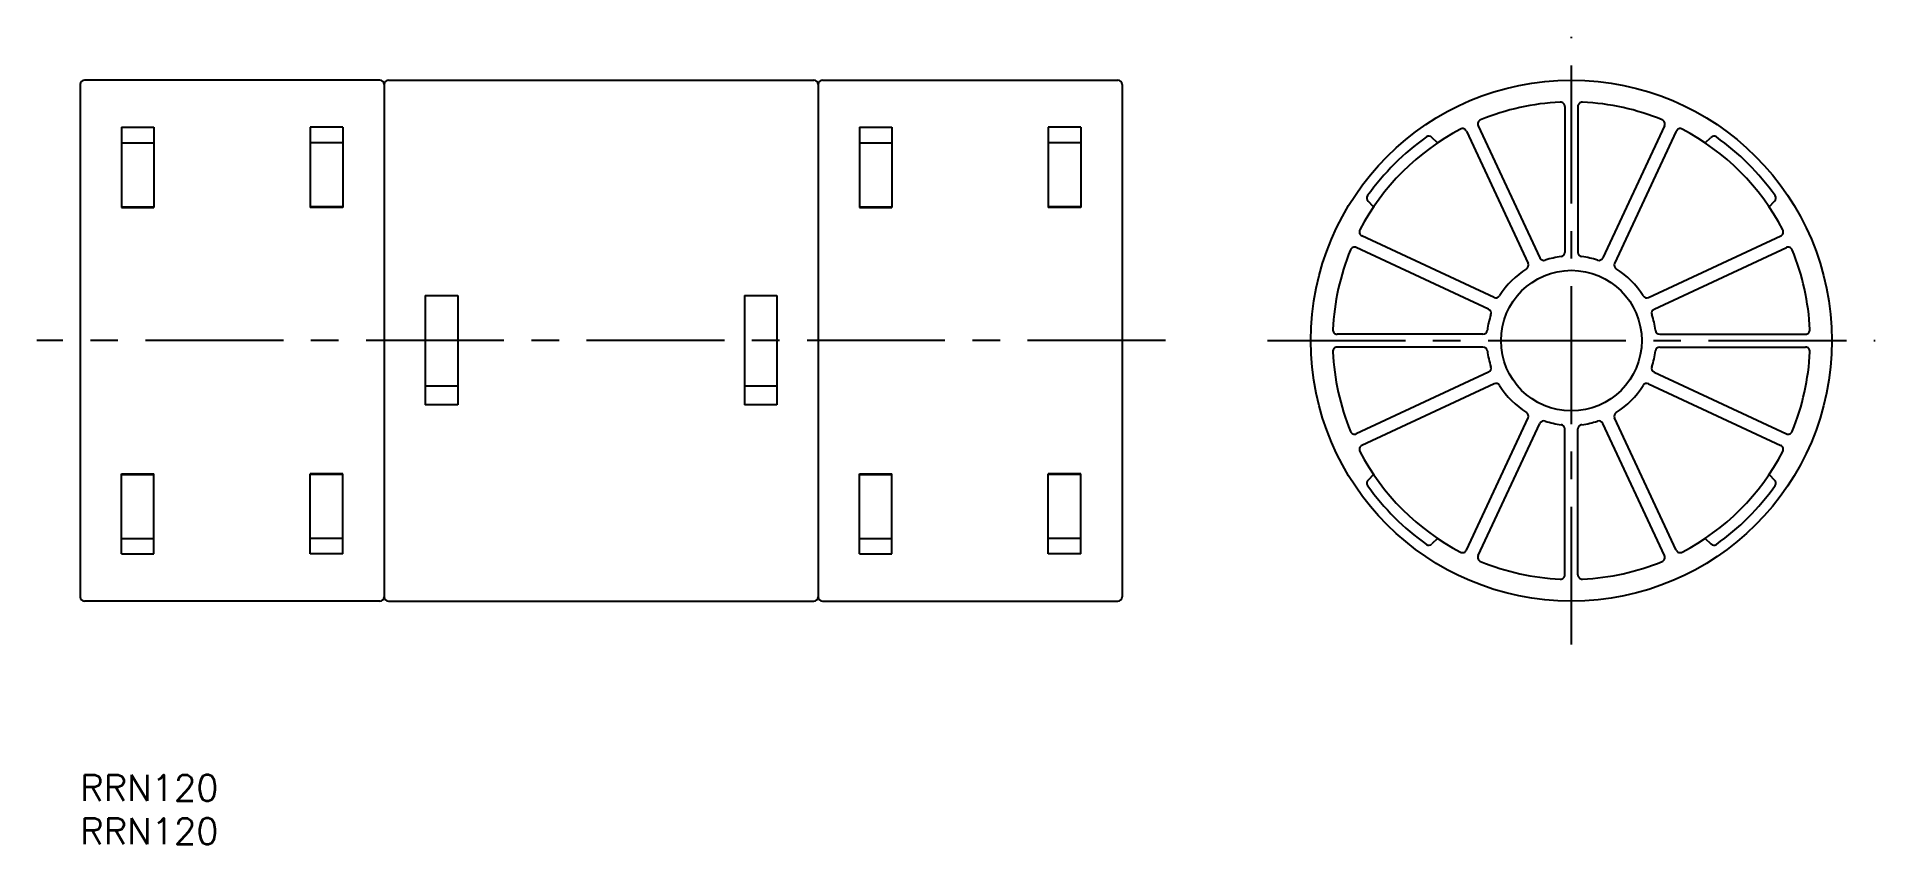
# Model space of a CAD drawing. Extents: x -5 to 207, y -8 to 85.
import ezdxf

# ---------------------------------------------------------------- set-up
doc = ezdxf.new("R2010")
doc.units = 0
doc.header["$LTSCALE"] = 0.5
doc.linetypes.add('CENTER', pattern=[50.8, 31.75, -6.35, 6.35, -6.35])
for name, color, linetype in [('MSM_CENTER', 1, 'CENTER'), ('MSM_CONTINUOUS', 7, 'CONTINUOUS'), ('MSM_PART_NUMBER', 7, 'CONTINUOUS')]:
    doc.layers.add(name, color=color, linetype=linetype)
doc.styles.get("Standard").update_dxf_attribs({"font": 'txt.shx', "height": 3, "bigfont": 'bigfont.shx'})

# ---------------------------------------------------------------- blocks, each defined once
blk = doc.blocks.new('*U1')
at = {"layer": 'MSM_PART_NUMBER'}
blk.add_text('RRN120', height=3, dxfattribs=at).set_placement((0, -3))
blk = doc.blocks.new('*U2')
at = {"layer": 'MSM_PART_NUMBER'}
blk.add_text('RRN120', height=3, dxfattribs=at).set_placement((0, -8))

msp = doc.modelspace()

# ---------------------------------------------------------------- linework, layer by layer
at = {"layer": 'MSM_CENTER'}
for p, q in [((171.75, 15), (171.75, 85)), ((125, 50), (-5, 50)), ((136.75, 50), (206.75, 50))]:
    msp.add_line(p, q, dxfattribs=at)
at = {"layer": 'MSM_CONTINUOUS'}
for p, q in [((0, 79.5), (0, 20.5)), ((34.5, 80), (0.5, 80)), ((35, 79.5), (35, 20.5)), ((35.5, 80), (84.5, 80)), ((85, 79.5), (85, 20.5)), ((85.5, 80), (119.5, 80)), ((120, 79.5), (120, 20.5)), ((171, 76.97), (171, 60.17)), ((172.5, 76.97), (172.5, 60.17)), ((4.75, 74.57), (4.75, 65.34)), ((4.75, 74.57), (8.5, 74.57)), ((8.5, 74.57), (8.5, 65.34)), ((30.25, 74.57), (26.5, 74.57)), ((26.5, 74.57), (26.5, 65.34)), ((30.25, 74.57), (30.25, 65.34)), ((89.75, 74.57), (93.5, 74.57)), ((89.75, 74.57), (89.75, 65.34)), ((93.5, 74.57), (93.5, 65.34)), ((111.5, 74.57), (111.5, 65.34)), ((115.25, 74.57), (111.5, 74.57)), ((115.25, 74.57), (115.25, 65.34)), ((159.67, 74.13), (166.77, 58.9)), ((161.03, 74.76), (168.13, 59.54)), ((182.46, 74.76), (175.37, 59.54)), ((183.82, 74.13), (176.72, 58.9)), ((4.75, 72.77), (8.5, 72.77)), ((30.25, 72.77), (26.5, 72.77)), ((89.75, 72.77), (93.5, 72.77)), ((115.25, 72.77), (111.5, 72.77)), ((156.33, 72.77), (155.69, 73.41)), ((187.16, 72.77), (187.8, 73.41)), ((148.97, 65.42), (148.34, 66.06)), ((194.52, 65.42), (195.16, 66.06)), ((4.75, 65.42), (8.5, 65.42)), ((4.75, 65.34), (8.5, 65.34)), ((30.25, 65.42), (26.5, 65.42)), ((30.25, 65.34), (26.5, 65.34)), ((89.75, 65.42), (93.5, 65.42)), ((89.75, 65.34), (93.5, 65.34)), ((115.25, 65.42), (111.5, 65.42)), ((115.25, 65.34), (111.5, 65.34)), ((162.84, 54.98), (147.62, 62.08)), ((180.65, 54.98), (195.87, 62.08)), ((162.21, 53.62), (146.98, 60.72)), ((181.28, 53.62), (196.51, 60.72)), ((39.75, 55.2), (39.75, 42.62)), ((39.75, 55.2), (43.5, 55.2)), ((43.5, 55.2), (43.5, 42.62)), ((76.5, 55.2), (76.5, 42.62)), ((76.5, 55.2), (80.25, 55.2)), ((80.25, 55.2), (80.25, 42.62)), ((161.57, 50.75), (144.77, 50.75)), ((161.57, 49.25), (144.77, 49.25)), ((181.92, 50.75), (198.72, 50.75)), ((181.92, 49.25), (198.72, 49.25)), ((39.75, 44.8), (43.5, 44.8)), ((76.5, 44.8), (80.25, 44.8)), ((162.21, 46.38), (146.98, 39.28)), ((162.84, 45.02), (147.62, 37.92)), ((180.65, 45.02), (195.87, 37.92)), ((181.28, 46.38), (196.51, 39.28)), ((43.5, 42.62), (39.75, 42.62)), ((80.25, 42.62), (76.5, 42.62)), ((159.67, 25.87), (166.77, 41.1)), ((161.03, 25.24), (168.13, 40.46)), ((182.46, 25.24), (175.37, 40.46)), ((183.82, 25.87), (176.72, 41.1)), ((171, 23.03), (171, 39.83)), ((172.5, 23.03), (172.5, 39.83)), ((4.75, 34.66), (8.5, 34.66)), ((4.75, 25.43), (4.75, 34.66)), ((4.75, 34.58), (8.5, 34.58)), ((8.5, 25.43), (8.5, 34.66)), ((30.25, 34.66), (26.5, 34.66)), ((26.5, 25.43), (26.5, 34.66)), ((30.25, 34.58), (26.5, 34.58)), ((30.25, 25.43), (30.25, 34.66)), ((89.75, 34.66), (93.5, 34.66)), ((89.75, 25.43), (89.75, 34.66)), ((89.75, 34.58), (93.5, 34.58)), ((93.5, 25.43), (93.5, 34.66)), ((115.25, 34.66), (111.5, 34.66)), ((111.5, 25.43), (111.5, 34.66)), ((115.25, 34.58), (111.5, 34.58)), ((115.25, 25.43), (115.25, 34.66)), ((148.97, 34.58), (148.34, 33.94)), ((194.52, 34.58), (195.16, 33.94)), ((4.75, 27.23), (8.5, 27.23)), ((4.75, 25.43), (8.5, 25.43)), ((30.25, 27.23), (26.5, 27.23)), ((30.25, 25.43), (26.5, 25.43)), ((89.75, 27.23), (93.5, 27.23)), ((89.75, 25.43), (93.5, 25.43)), ((115.25, 27.23), (111.5, 27.23)), ((115.25, 25.43), (111.5, 25.43)), ((156.33, 27.23), (155.69, 26.59)), ((187.16, 27.23), (187.8, 26.59)), ((34.5, 20), (0.5, 20)), ((35.5, 20), (84.5, 20)), ((85.5, 20), (119.5, 20))]:
    msp.add_line(p, q, dxfattribs=at)
for radius in [30, 8.1]:
    msp.add_circle((171.75, 50), radius, dxfattribs=at)
for centre, radius, start, end in [((0.5, 79.5), 0.5, 90, 180), ((34.5, 79.5), 0.5, 0, 90), ((35.5, 79.5), 0.5, 90, 180), ((84.5, 79.5), 0.5, 0, 90), ((85.5, 79.5), 0.5, 90, 180), ((119.5, 79.5), 0.5, 0, 90), ((171.75, 50), 27.5, 92.6535, 112.3465), ((170.5, 76.97), 0.5, 0, 92.6535), ((173, 76.97), 0.5, 87.3465, 180), ((171.75, 50), 27.5, 67.6535, 87.3465), ((171.75, 50), 27.5, 117.6535, 152.3465), ((159.21, 73.92), 0.5, 25, 117.6535), ((161.48, 74.97), 0.5, 112.3465, 205), ((182.01, 74.97), 0.5, 335, 67.6535), ((184.28, 73.92), 0.5, 62.3465, 155), ((171.75, 50), 27.5, 27.6535, 62.3465), ((171.75, 50), 28.8, 125.4402, 144.5598), ((155.34, 73.06), 0.5, 45, 125.4402), ((188.16, 73.06), 0.5, 54.5598, 135), ((171.75, 50), 28.8, 35.4402, 54.5598), ((148.69, 66.41), 0.5, 144.5598, 225), ((194.8, 66.41), 0.5, 315, 35.4402), ((147.83, 62.53), 0.5, 152.3465, 245), ((195.66, 62.53), 0.5, 295, 27.6535), ((171.75, 50), 27.5, 157.6535, 177.3465), ((146.77, 60.27), 0.5, 65, 157.6535), ((168.58, 59.75), 0.5, 205, 287.9953), ((171.75, 50), 9.75, 97.0047, 107.9953), ((170.5, 60.17), 0.5, 277.0047, 0), ((173, 60.17), 0.5, 180, 262.9953), ((171.75, 50), 9.75, 72.0047, 82.9953), ((174.91, 59.75), 0.5, 252.0047, 335), ((196.72, 60.27), 0.5, 22.3465, 115), ((171.75, 50), 27.5, 2.6535, 22.3465), ((171.75, 50), 9.75, 122.0047, 147.9953), ((166.31, 58.69), 0.5, 302.0047, 25), ((177.18, 58.69), 0.5, 155, 237.9953), ((171.75, 50), 9.75, 32.0047, 57.9953), ((163.05, 55.43), 0.5, 245, 327.9953), ((180.44, 55.43), 0.5, 212.0047, 295), ((171.75, 50), 9.75, 162.0047, 172.9953), ((162, 53.17), 0.5, 342.0047, 65), ((181.49, 53.17), 0.5, 115, 197.9953), ((171.75, 50), 9.75, 7.0047, 17.9953), ((144.77, 51.25), 0.5, 177.3465, 270), ((161.57, 51.25), 0.5, 270, 352.9953), ((181.92, 51.25), 0.5, 187.0047, 270), ((198.72, 51.25), 0.5, 270, 2.6535), ((144.77, 48.75), 0.5, 90, 182.6535), ((171.75, 50), 27.5, 182.6535, 202.3465), ((161.57, 48.75), 0.5, 7.0047, 90), ((171.75, 50), 9.75, 187.0047, 197.9953), ((171.75, 50), 9.75, 342.0047, 352.9953), ((181.92, 48.75), 0.5, 90, 172.9953), ((171.75, 50), 27.5, 337.6535, 357.3465), ((198.72, 48.75), 0.5, 357.3465, 90), ((162, 46.83), 0.5, 295, 17.9953), ((181.49, 46.83), 0.5, 162.0047, 245), ((163.05, 44.57), 0.5, 32.0047, 115), ((171.75, 50), 9.75, 212.0047, 237.9953), ((171.75, 50), 9.75, 302.0047, 327.9953), ((180.44, 44.57), 0.5, 65, 147.9953), ((166.31, 41.31), 0.5, 335, 57.9953), ((168.58, 40.25), 0.5, 72.0047, 155), ((171.75, 50), 9.75, 252.0047, 262.9953), ((170.5, 39.83), 0.5, 0, 82.9953), ((173, 39.83), 0.5, 97.0047, 180), ((171.75, 50), 9.75, 277.0047, 287.9953), ((174.91, 40.25), 0.5, 25, 107.9953), ((177.18, 41.31), 0.5, 122.0047, 205), ((146.77, 39.73), 0.5, 202.3465, 295), ((196.72, 39.73), 0.5, 245, 337.6535), ((147.83, 37.47), 0.5, 115, 207.6535), ((171.75, 50), 27.5, 207.6535, 242.3465), ((171.75, 50), 27.5, 297.6535, 332.3465), ((195.66, 37.47), 0.5, 332.3465, 65), ((148.69, 33.59), 0.5, 135, 215.4402), ((194.8, 33.59), 0.5, 324.5598, 45), ((171.75, 50), 28.8, 215.4402, 234.5598), ((171.75, 50), 28.8, 305.4402, 324.5598), ((155.34, 26.94), 0.5, 234.5598, 315), ((159.21, 26.08), 0.5, 242.3465, 335), ((184.28, 26.08), 0.5, 205, 297.6535), ((188.16, 26.94), 0.5, 225, 305.4402), ((161.48, 25.03), 0.5, 155, 247.6535), ((171.75, 50), 27.5, 247.6535, 267.3465), ((171.75, 50), 27.5, 272.6535, 292.3465), ((182.01, 25.03), 0.5, 292.3465, 25), ((170.5, 23.03), 0.5, 267.3465, 0), ((173, 23.03), 0.5, 180, 272.6535), ((0.5, 20.5), 0.5, 180, 270), ((34.5, 20.5), 0.5, 270, 0), ((35.5, 20.5), 0.5, 180, 270), ((84.5, 20.5), 0.5, 270, 0), ((85.5, 20.5), 0.5, 180, 270), ((119.5, 20.5), 0.5, 270, 0)]:
    msp.add_arc(centre, radius, start, end, dxfattribs=at)

# ---------------------------------------------------------------- block references
for name in ['*U1', '*U2']:
    msp.add_blockref(name, (0, 0), dxfattribs=at)

doc.saveas('drawing.dxf')
